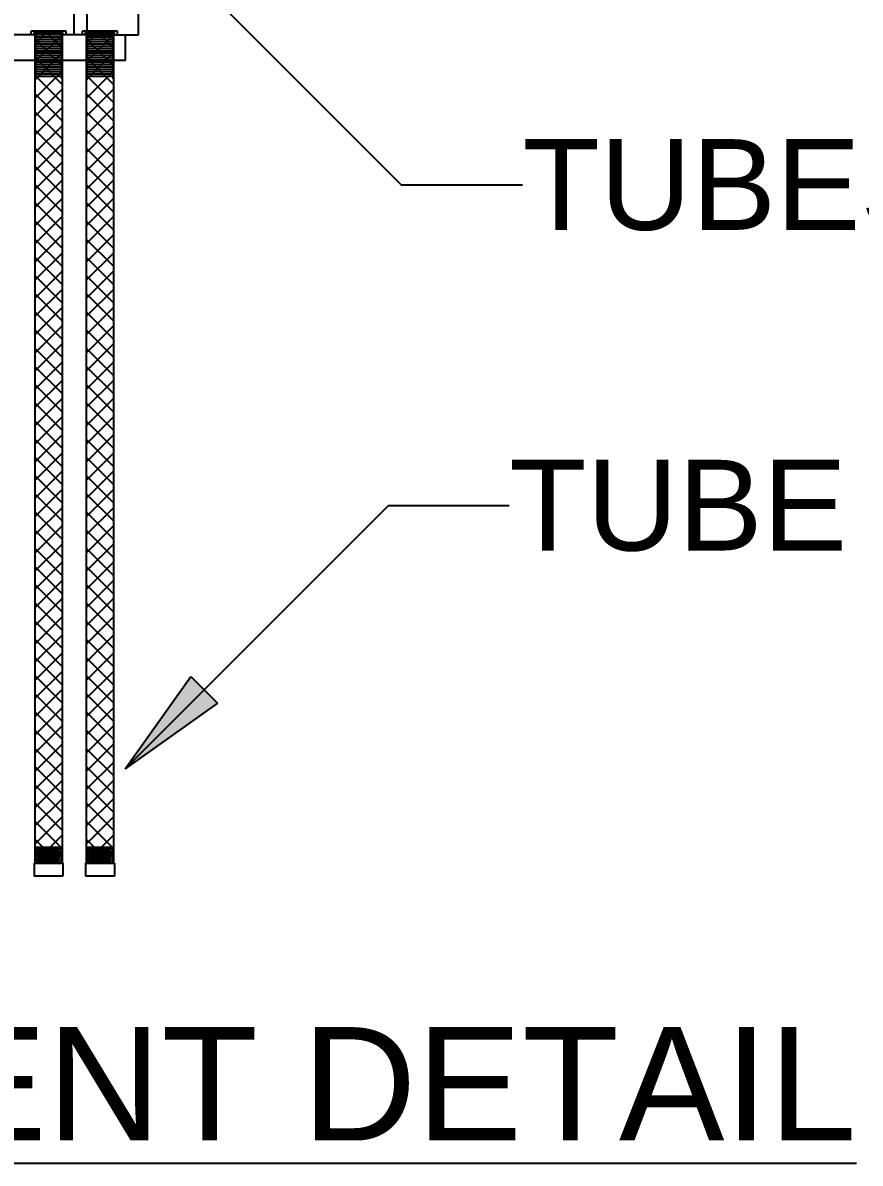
# Model space of a CAD drawing. Header units: inches. Extents: x 14 to 368, y 5 to 236.
# Drawn here: x 218.17 to 230.35, y 202.36 to 218.94 of the extents above; entities that cross this region are included whole.
import ezdxf

# ---------------------------------------------------------------- set-up
doc = ezdxf.new("R2010")
doc.units = ezdxf.units.IN
doc.header["$LTSCALE"] = 11
doc.header["$MEASUREMENT"] = 0
doc.layers.get('0').update_dxf_attribs({"lineweight": 25})
doc.layers.add('Brade', color=5, linetype='Continuous', lineweight=25, true_color=0x0000ff)
for name, color, linetype, lineweight in [('Hatch (ANSI)', 7, 'Continuous', 18), ('Sketch Geometry (ANSI)', 7, 'Continuous', 25), ('Symbol (ANSI)', 7, 'Continuous', 25)]:
    doc.layers.add(name, color=color, linetype=linetype, lineweight=lineweight)
doc.styles.add('Note Text (ANSI)', font='arial.ttf')

# ---------------------------------------------------------------- blocks, each defined once
blk = doc.blocks.new('UPPER HEAD ADN ELEMENT DETAIL')
at = {"layer": 'Hatch (ANSI)'}
for points in [[(0.40395, -0.41426), (0.3605, -0.47539), (0.41279, -0.4231)], [(0.41279, -0.4231), (0.3605, -0.47539), (0.42163, -0.43193)]]:
    blk.add_hatch(color=256, dxfattribs=at).paths.add_polyline_path(points)
for p, q in [((0.33535, 0.00996), (0.33535, 0.14601)), ((0.36936, 0.00996), (0.36936, 0.14601)), ((0.32685, 0.00996), (0.32685, 0.02697)), ((0.33535, 0.00996), (-0.49793, 0.00996)), ((0.33535, 0.00996), (0.36936, 0.00996)), ((0.36086, -0.00704), (0.36086, 0.00996)), ((0.36086, -0.00704), (-0.52344, -0.00704))]:
    blk.add_line(p, q)
at = {"layer": 'Brade', "lineweight": 25}
for p, q in [((0.32141, 0.01235), (0.29828, 0.01235)), ((0.29828, 0.00996), (0.29828, 0.01235)), ((0.30032, 0.01044), (0.30032, 0.01146)), ((0.31937, 0.01146), (0.30032, 0.01146)), ((0.31937, 0.01044), (0.30032, 0.01044)), ((0.31937, 0.01031), (0.30032, 0.01031)), ((0.30083, 0.00996), (0.30083, -0.5377)), ((0.31886, 0.00996), (0.30083, 0.00996)), ((0.30134, 0.00996), (0.30134, -0.01759)), ((0.30134, 0.00843), (0.30134, 0.00996)), ((0.31835, 0.00843), (0.30134, 0.00843)), ((0.31835, 0.00843), (0.30134, 0.00843)), ((0.31835, 0.00996), (0.31835, -0.01912)), ((0.31835, 0.00843), (0.31835, 0.00996)), ((0.31886, 0.00996), (0.31886, -0.5377)), ((0.31937, 0.01044), (0.31937, 0.01146)), ((0.32141, 0.00996), (0.32141, 0.01235)), ((0.35542, 0.01235), (0.33229, 0.01235)), ((0.33229, 0.00996), (0.33229, 0.01235)), ((0.33433, 0.01044), (0.33433, 0.01146)), ((0.35338, 0.01146), (0.33433, 0.01146)), ((0.35338, 0.01044), (0.33433, 0.01044)), ((0.35338, 0.01031), (0.33433, 0.01031)), ((0.33484, 0.00996), (0.33484, -0.5377)), ((0.35287, 0.00996), (0.33484, 0.00996)), ((0.33535, 0.00996), (0.33535, -0.01759)), ((0.33535, 0.00843), (0.33535, 0.00996)), ((0.35236, 0.00843), (0.33535, 0.00843)), ((0.35236, 0.00843), (0.33535, 0.00843)), ((0.35236, 0.00996), (0.35236, -0.01912)), ((0.35236, 0.00843), (0.35236, 0.00996)), ((0.35287, 0.00996), (0.35287, -0.5377)), ((0.35338, 0.01044), (0.35338, 0.01146)), ((0.35542, 0.00996), (0.35542, 0.01235)), ((0.31835, 0.0069), (0.30134, 0.0069)), ((0.31835, 0.00537), (0.30134, 0.00537)), ((0.31835, 0.00384), (0.30134, 0.00384)), ((0.31835, 0.00231), (0.30134, 0.00231)), ((0.31835, 0.00078), (0.30134, 0.00078)), ((0.35236, 0.0069), (0.33535, 0.0069)), ((0.35236, 0.00537), (0.33535, 0.00537)), ((0.35236, 0.00384), (0.33535, 0.00384)), ((0.35236, 0.00231), (0.33535, 0.00231)), ((0.35236, 0.00078), (0.33535, 0.00078)), ((0.31835, -0.00075), (0.30134, -0.00075)), ((0.31835, -0.00228), (0.30134, -0.00228)), ((0.31835, -0.00381), (0.30134, -0.00381)), ((0.31835, -0.00534), (0.30134, -0.00534)), ((0.31835, -0.00687), (0.30134, -0.00687)), ((0.35236, -0.00075), (0.33535, -0.00075)), ((0.35236, -0.00228), (0.33535, -0.00228)), ((0.35236, -0.00381), (0.33535, -0.00381)), ((0.35236, -0.00534), (0.33535, -0.00534)), ((0.35236, -0.00687), (0.33535, -0.00687)), ((0.31835, -0.0084), (0.30134, -0.0084)), ((0.31835, -0.00993), (0.30134, -0.00993)), ((0.31835, -0.01146), (0.30134, -0.01146)), ((0.31835, -0.013), (0.30134, -0.013)), ((0.31835, -0.01453), (0.30134, -0.01453)), ((0.35236, -0.0084), (0.33535, -0.0084)), ((0.35236, -0.00993), (0.33535, -0.00993)), ((0.35236, -0.01146), (0.33535, -0.01146)), ((0.35236, -0.013), (0.33535, -0.013)), ((0.35236, -0.01453), (0.33535, -0.01453)), ((0.31835, -0.01606), (0.30134, -0.01606)), ((0.31835, -0.01759), (0.30134, -0.01759)), ((0.35236, -0.01606), (0.33535, -0.01606)), ((0.35236, -0.01759), (0.33535, -0.01759)), ((0.30134, -0.52699), (0.31835, -0.52699)), ((0.30134, -0.52699), (0.30134, -0.5377)), ((0.30134, -0.52699), (0.31835, -0.52699)), ((0.30134, -0.52699), (0.30134, -0.5377)), ((0.31835, -0.52699), (0.31835, -0.5377)), ((0.31835, -0.52699), (0.31835, -0.5377)), ((0.33535, -0.52699), (0.35236, -0.52699)), ((0.33535, -0.52699), (0.33535, -0.5377)), ((0.33535, -0.52699), (0.35236, -0.52699)), ((0.33535, -0.52699), (0.33535, -0.5377)), ((0.35236, -0.52699), (0.35236, -0.5377)), ((0.35236, -0.52699), (0.35236, -0.5377)), ((0.31835, -0.52852), (0.30134, -0.52852)), ((0.31835, -0.52852), (0.30134, -0.52852)), ((0.31835, -0.53005), (0.30134, -0.53005)), ((0.31835, -0.53005), (0.30134, -0.53005)), ((0.31835, -0.53158), (0.30134, -0.53158)), ((0.31835, -0.53158), (0.30134, -0.53158)), ((0.31835, -0.53311), (0.30134, -0.53311)), ((0.31835, -0.53311), (0.30134, -0.53311)), ((0.31835, -0.53464), (0.30134, -0.53464)), ((0.31835, -0.53464), (0.30134, -0.53464)), ((0.30254, -0.52784), (0.31689, -0.52784)), ((0.30254, -0.52937), (0.31689, -0.52937)), ((0.30254, -0.5309), (0.31689, -0.5309)), ((0.30254, -0.53243), (0.31689, -0.53243)), ((0.30254, -0.53396), (0.31689, -0.53396)), ((0.35236, -0.52852), (0.33535, -0.52852)), ((0.35236, -0.52852), (0.33535, -0.52852)), ((0.35236, -0.53005), (0.33535, -0.53005)), ((0.35236, -0.53005), (0.33535, -0.53005)), ((0.35236, -0.53158), (0.33535, -0.53158)), ((0.35236, -0.53158), (0.33535, -0.53158)), ((0.35236, -0.53311), (0.33535, -0.53311)), ((0.35236, -0.53311), (0.33535, -0.53311)), ((0.35236, -0.53464), (0.33535, -0.53464)), ((0.35236, -0.53464), (0.33535, -0.53464)), ((0.33655, -0.52784), (0.35091, -0.52784)), ((0.33655, -0.52937), (0.35091, -0.52937)), ((0.33655, -0.5309), (0.35091, -0.5309)), ((0.33655, -0.53243), (0.35091, -0.53243)), ((0.33655, -0.53396), (0.35091, -0.53396)), ((0.30032, -0.5377), (0.30032, -0.54621)), ((0.31937, -0.5377), (0.30032, -0.5377)), ((0.30083, -0.5377), (0.31886, -0.5377)), ((0.31835, -0.53617), (0.30134, -0.53617)), ((0.31835, -0.53617), (0.30134, -0.53617)), ((0.31835, -0.5377), (0.30134, -0.5377)), ((0.30254, -0.53549), (0.31689, -0.53549)), ((0.30254, -0.53702), (0.31689, -0.53702)), ((0.31937, -0.5377), (0.31937, -0.54621)), ((0.33433, -0.5377), (0.33433, -0.54621)), ((0.35338, -0.5377), (0.33433, -0.5377)), ((0.33484, -0.5377), (0.35287, -0.5377)), ((0.35236, -0.53617), (0.33535, -0.53617)), ((0.35236, -0.53617), (0.33535, -0.53617)), ((0.35236, -0.5377), (0.33535, -0.5377)), ((0.33655, -0.53549), (0.35091, -0.53549)), ((0.33655, -0.53702), (0.35091, -0.53702)), ((0.35338, -0.5377), (0.35338, -0.54621)), ((0.31937, -0.54621), (0.30032, -0.54621)), ((0.35338, -0.54621), (0.33433, -0.54621))]:
    blk.add_line(p, q, dxfattribs=at)
at = {"layer": 'Brade', "color": 5, "linetype": 'Continuous', "lineweight": 25, "true_color": 0x0000ff}
for p, q in [((0.31882, 0.00996), (0.30083, -0.00802)), ((0.30679, 0.00996), (0.30083, 0.004)), ((0.31886, 0.00122), (0.31011, 0.00996)), ((0.35283, 0.00996), (0.33484, -0.00802)), ((0.3408, 0.00996), (0.33484, 0.004)), ((0.35287, 0.00122), (0.34412, 0.00996)), ((0.31886, -0.01081), (0.30083, 0.00722)), ((0.35287, -0.01081), (0.33484, 0.00722)), ((0.31886, -0.00202), (0.30083, -0.02005)), ((0.31886, -0.02283), (0.30083, -0.0048)), ((0.35287, -0.00202), (0.33484, -0.02005)), ((0.35287, -0.02283), (0.33484, -0.0048)), ((0.31886, -0.01405), (0.30083, -0.03207)), ((0.35287, -0.01405), (0.33484, -0.03207)), ((0.31886, -0.03486), (0.30083, -0.01683)), ((0.35287, -0.03486), (0.33484, -0.01683)), ((0.31886, -0.02607), (0.30083, -0.0441)), ((0.31886, -0.04688), (0.30083, -0.02885)), ((0.35287, -0.02607), (0.33484, -0.0441)), ((0.35287, -0.04688), (0.33484, -0.02885)), ((0.31886, -0.0381), (0.30083, -0.05612)), ((0.31886, -0.05891), (0.30083, -0.04088)), ((0.35287, -0.0381), (0.33484, -0.05612)), ((0.35287, -0.05891), (0.33484, -0.04088)), ((0.31886, -0.05012), (0.30083, -0.06815)), ((0.35287, -0.05012), (0.33484, -0.06815)), ((0.31886, -0.07093), (0.30083, -0.0529)), ((0.35287, -0.07093), (0.33484, -0.0529)), ((0.31886, -0.06215), (0.30083, -0.08017)), ((0.31886, -0.08296), (0.30083, -0.06493)), ((0.35287, -0.06215), (0.33484, -0.08017)), ((0.35287, -0.08296), (0.33484, -0.06493)), ((0.31886, -0.07417), (0.30083, -0.0922)), ((0.35287, -0.07417), (0.33484, -0.0922)), ((0.31886, -0.09498), (0.30083, -0.07695)), ((0.35287, -0.09498), (0.33484, -0.07695)), ((0.31886, -0.0862), (0.30083, -0.10422)), ((0.31886, -0.10701), (0.30083, -0.08898)), ((0.35287, -0.0862), (0.33484, -0.10422)), ((0.35287, -0.10701), (0.33484, -0.08898)), ((0.31886, -0.09822), (0.30083, -0.11625)), ((0.31886, -0.11903), (0.30083, -0.101)), ((0.35287, -0.09822), (0.33484, -0.11625)), ((0.35287, -0.11903), (0.33484, -0.101)), ((0.31886, -0.11025), (0.30083, -0.12827)), ((0.31886, -0.13106), (0.30083, -0.11303)), ((0.35287, -0.11025), (0.33484, -0.12827)), ((0.35287, -0.13106), (0.33484, -0.11303)), ((0.31886, -0.12227), (0.30083, -0.1403)), ((0.31886, -0.14308), (0.30083, -0.12505)), ((0.35287, -0.12227), (0.33484, -0.1403)), ((0.35287, -0.14308), (0.33484, -0.12505)), ((0.31886, -0.1343), (0.30083, -0.15232)), ((0.35287, -0.1343), (0.33484, -0.15232)), ((0.31886, -0.15511), (0.30083, -0.13708)), ((0.35287, -0.15511), (0.33484, -0.13708)), ((0.31886, -0.14632), (0.30083, -0.16435)), ((0.31886, -0.16713), (0.30083, -0.1491)), ((0.35287, -0.14632), (0.33484, -0.16435)), ((0.35287, -0.16713), (0.33484, -0.1491)), ((0.31886, -0.15835), (0.30083, -0.17637)), ((0.31886, -0.17915), (0.30083, -0.16113)), ((0.35287, -0.15835), (0.33484, -0.17637)), ((0.35287, -0.17915), (0.33484, -0.16113)), ((0.31886, -0.17037), (0.30083, -0.1884)), ((0.31886, -0.19118), (0.30083, -0.17315)), ((0.35287, -0.17037), (0.33484, -0.1884)), ((0.35287, -0.19118), (0.33484, -0.17315)), ((0.31886, -0.1824), (0.30083, -0.20042)), ((0.31886, -0.2032), (0.30083, -0.18518)), ((0.35287, -0.1824), (0.33484, -0.20042)), ((0.35287, -0.2032), (0.33484, -0.18518)), ((0.31886, -0.19442), (0.30083, -0.21245)), ((0.35287, -0.19442), (0.33484, -0.21245)), ((0.31886, -0.21523), (0.30083, -0.1972)), ((0.35287, -0.21523), (0.33484, -0.1972)), ((0.31886, -0.20645), (0.30083, -0.22447)), ((0.31886, -0.22725), (0.30083, -0.20923)), ((0.35287, -0.20645), (0.33484, -0.22447)), ((0.35287, -0.22725), (0.33484, -0.20923)), ((0.31886, -0.21847), (0.30083, -0.2365)), ((0.35287, -0.21847), (0.33484, -0.2365)), ((0.31886, -0.23928), (0.30083, -0.22125)), ((0.35287, -0.23928), (0.33484, -0.22125)), ((0.31886, -0.2305), (0.30083, -0.24852)), ((0.31886, -0.2513), (0.30083, -0.23328)), ((0.35287, -0.2305), (0.33484, -0.24852)), ((0.35287, -0.2513), (0.33484, -0.23328)), ((0.31886, -0.24252), (0.30083, -0.26055)), ((0.31886, -0.26333), (0.30083, -0.2453)), ((0.35287, -0.24252), (0.33484, -0.26055)), ((0.35287, -0.26333), (0.33484, -0.2453)), ((0.31886, -0.25455), (0.30083, -0.27257)), ((0.35287, -0.25455), (0.33484, -0.27257)), ((0.31886, -0.27535), (0.30083, -0.25733)), ((0.35287, -0.27535), (0.33484, -0.25733)), ((0.31886, -0.26657), (0.30083, -0.2846)), ((0.31886, -0.28738), (0.30083, -0.26935)), ((0.35287, -0.26657), (0.33484, -0.2846)), ((0.35287, -0.28738), (0.33484, -0.26935)), ((0.31886, -0.2786), (0.30083, -0.29662)), ((0.35287, -0.2786), (0.33484, -0.29662)), ((0.31886, -0.2994), (0.30083, -0.28138)), ((0.35287, -0.2994), (0.33484, -0.28138)), ((0.31886, -0.29062), (0.30083, -0.30865)), ((0.31886, -0.31143), (0.30083, -0.2934)), ((0.35287, -0.29062), (0.33484, -0.30865)), ((0.35287, -0.31143), (0.33484, -0.2934)), ((0.31886, -0.30265), (0.30083, -0.32067)), ((0.31886, -0.32345), (0.30083, -0.30543)), ((0.35287, -0.30265), (0.33484, -0.32067)), ((0.35287, -0.32345), (0.33484, -0.30543)), ((0.31886, -0.31467), (0.30083, -0.3327)), ((0.35287, -0.31467), (0.33484, -0.3327)), ((0.31886, -0.33548), (0.30083, -0.31745)), ((0.35287, -0.33548), (0.33484, -0.31745)), ((0.31886, -0.3267), (0.30083, -0.34472)), ((0.31886, -0.3475), (0.30083, -0.32948)), ((0.35287, -0.3267), (0.33484, -0.34472)), ((0.35287, -0.3475), (0.33484, -0.32948)), ((0.31886, -0.33872), (0.30083, -0.35675)), ((0.35287, -0.33872), (0.33484, -0.35675)), ((0.31886, -0.35953), (0.30083, -0.3415)), ((0.35287, -0.35953), (0.33484, -0.3415)), ((0.31886, -0.35075), (0.30083, -0.36877)), ((0.31886, -0.37155), (0.30083, -0.35353)), ((0.35287, -0.35075), (0.33484, -0.36877)), ((0.35287, -0.37155), (0.33484, -0.35353)), ((0.31886, -0.36277), (0.30083, -0.3808)), ((0.31886, -0.38358), (0.30083, -0.36555)), ((0.35287, -0.36277), (0.33484, -0.3808)), ((0.35287, -0.38358), (0.33484, -0.36555)), ((0.31886, -0.3748), (0.30083, -0.39282)), ((0.35287, -0.3748), (0.33484, -0.39282)), ((0.31886, -0.3956), (0.30083, -0.37758)), ((0.35287, -0.3956), (0.33484, -0.37758)), ((0.31886, -0.38682), (0.30083, -0.40485)), ((0.31886, -0.40763), (0.30083, -0.3896)), ((0.35287, -0.38682), (0.33484, -0.40485)), ((0.35287, -0.40763), (0.33484, -0.3896)), ((0.31886, -0.39885), (0.30083, -0.41687)), ((0.35287, -0.39885), (0.33484, -0.41687)), ((0.31886, -0.41965), (0.30083, -0.40163)), ((0.35287, -0.41965), (0.33484, -0.40163)), ((0.31886, -0.41087), (0.30083, -0.4289)), ((0.31886, -0.43168), (0.30083, -0.41365)), ((0.35287, -0.41087), (0.33484, -0.4289)), ((0.35287, -0.43168), (0.33484, -0.41365)), ((0.31886, -0.42289), (0.30083, -0.44092)), ((0.31886, -0.4437), (0.30083, -0.42568)), ((0.35287, -0.42289), (0.33484, -0.44092)), ((0.35287, -0.4437), (0.33484, -0.42568)), ((0.31886, -0.43492), (0.30083, -0.45295)), ((0.35287, -0.43492), (0.33484, -0.45295)), ((0.31886, -0.45573), (0.30083, -0.4377)), ((0.35287, -0.45573), (0.33484, -0.4377)), ((0.31886, -0.44694), (0.30083, -0.46497)), ((0.31886, -0.46775), (0.30083, -0.44973)), ((0.35287, -0.44694), (0.33484, -0.46497)), ((0.35287, -0.46775), (0.33484, -0.44973)), ((0.31886, -0.45897), (0.30083, -0.477)), ((0.35287, -0.45897), (0.33484, -0.477)), ((0.31886, -0.47978), (0.30083, -0.46175)), ((0.35287, -0.47978), (0.33484, -0.46175)), ((0.31886, -0.47099), (0.30083, -0.48902)), ((0.31886, -0.4918), (0.30083, -0.47378)), ((0.35287, -0.47099), (0.33484, -0.48902)), ((0.35287, -0.4918), (0.33484, -0.47378)), ((0.31886, -0.48302), (0.30083, -0.50105)), ((0.31886, -0.50383), (0.30083, -0.4858)), ((0.35287, -0.48302), (0.33484, -0.50105)), ((0.35287, -0.50383), (0.33484, -0.4858)), ((0.31886, -0.49504), (0.30083, -0.51307)), ((0.35287, -0.49504), (0.33484, -0.51307)), ((0.31886, -0.51585), (0.30083, -0.49783)), ((0.35287, -0.51585), (0.33484, -0.49783)), ((0.31886, -0.50707), (0.30083, -0.5251)), ((0.31886, -0.52788), (0.30083, -0.50985)), ((0.35287, -0.50707), (0.33484, -0.5251)), ((0.35287, -0.52788), (0.33484, -0.50985)), ((0.31886, -0.51909), (0.30083, -0.53712)), ((0.35287, -0.51909), (0.33484, -0.53712)), ((0.31666, -0.5377), (0.30083, -0.52188)), ((0.35067, -0.5377), (0.33484, -0.52188)), ((0.30463, -0.5377), (0.30083, -0.5339)), ((0.31886, -0.53112), (0.31227, -0.5377)), ((0.33864, -0.5377), (0.33484, -0.5339)), ((0.35287, -0.53112), (0.34628, -0.5377))]:
    blk.add_line(p, q, dxfattribs=at)
at = {"layer": 'Sketch Geometry (ANSI)'}
for p, q in [((0.36936, 0.08456), (0.54335, -0.08943)), ((0.62335, -0.08943), (0.54335, -0.08943)), ((0.3605, -0.47539), (0.53449, -0.3014)), ((0.61449, -0.3014), (0.53449, -0.3014)), ((0.3605, -0.47539), (0.40395, -0.41426)), ((0.40395, -0.41426), (0.42163, -0.43193)), ((0.42163, -0.43193), (0.3605, -0.47539))]:
    blk.add_line(p, q, dxfattribs=at)
at = {"layer": 'Symbol (ANSI)', "color": 7, "char_height": 0.06, "attachment_point": 4, "style": 'Note Text (ANSI)'}
for s, insert in [('\\fArial|b0|i0;{\\H0.0600;TUBESHEET ASSEMBLY}', (0.62335, -0.08943)), ('\\fArial|b0|i0;{\\H0.0600;TUBE ELEMENTS}', (0.61449, -0.3014))]:
    blk.add_mtext(s, dxfattribs=dict(at, insert=insert))
at = {"layer": 'Symbol (ANSI)', "insert": (-0.08129, -0.64598), "char_height": 0.075, "width": 3.210713, "attachment_point": 2, "style": 'Note Text (ANSI)'}
blk.add_mtext('\\fArial|b0|i0;{\\H0.0750;\\LUPPER HEAD AND ELEMENT DETAIL}', dxfattribs=at)

msp = doc.modelspace()

# ---------------------------------------------------------------- block references
at = {"xscale": 22, "yscale": 22, "zscale": 22}
msp.add_blockref('UPPER HEAD ADN ELEMENT DETAIL', (211.726736, 218.547713), dxfattribs=at)

doc.saveas('drawing.dxf')
